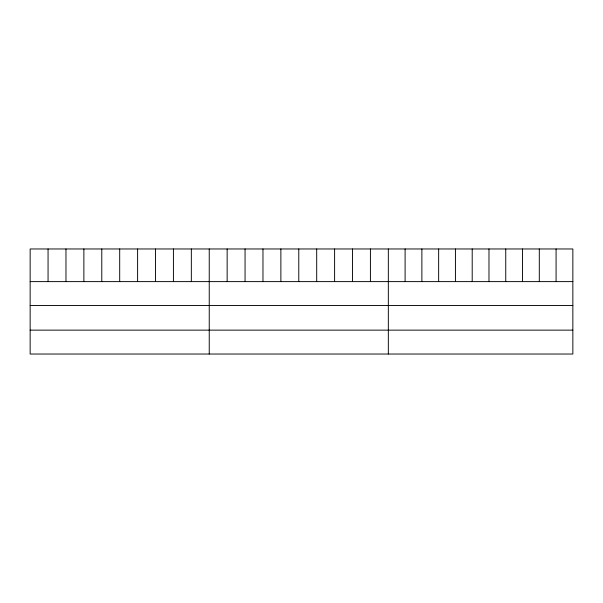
<?xml version="1.0" encoding="UTF-8"?>
<svg xmlns="http://www.w3.org/2000/svg" width="603" height="603" viewBox="0 0 603 603"><rect width="100%" height="100%" fill="white"/><g stroke="black" fill="none" stroke-linecap="round" stroke-linejoin="round"><path stroke-width="0.9" d="M572.85 281.616L572.85 354.029L30.15 354.029L30.15 248.971L572.85 248.971L572.85 281.616L30.15 281.616M30.15 305.517L572.85 305.517M30.15 330.135L572.85 330.135M556.079 248.971L556.079 281.616M539.301 248.971L539.301 281.616M522.53 248.971L522.53 281.616M505.751 248.971L505.751 281.616M488.98 248.971L488.98 281.616M472.202 248.971L472.202 281.616M455.431 248.971L455.431 281.616M438.652 248.971L438.652 281.616M421.881 248.971L421.881 281.616M405.103 248.971L405.103 281.616M388.332 248.971L388.332 354.029M370.423 248.971L370.423 281.616M352.514 248.971L352.514 281.616M334.605 248.971L334.605 281.616M316.696 248.971L316.696 281.616M298.786 248.971L298.786 281.616M280.877 248.971L280.877 281.616M262.968 248.971L262.968 281.616M245.059 248.971L245.059 281.616M227.15 248.971L227.15 281.616M209.241 248.971L209.241 354.029M191.332 248.971L191.332 281.616M173.423 248.971L173.423 281.616M155.514 248.971L155.514 281.616M137.605 248.971L137.605 281.616M119.696 248.971L119.696 281.616M101.786 248.971L101.786 281.616M83.877 248.971L83.877 281.616M65.968 248.971L65.968 281.616M48.059 248.971L48.059 281.616"/></g></svg>
